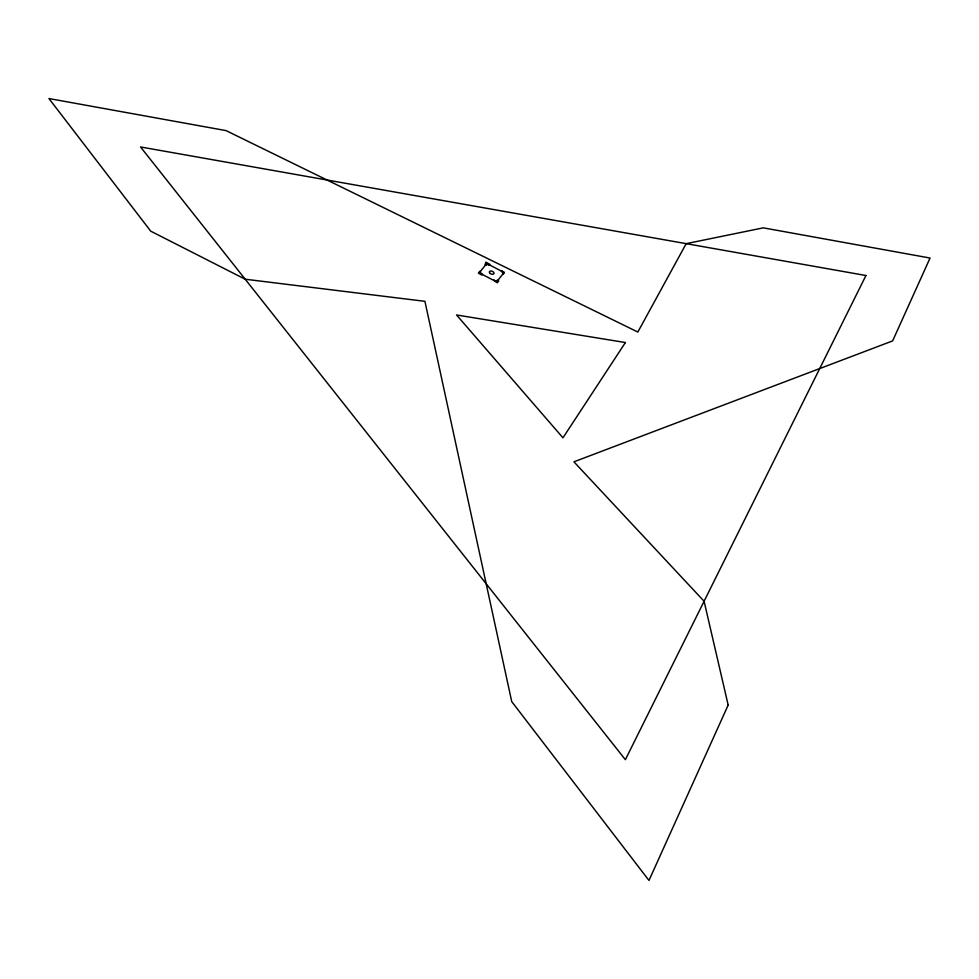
<?xml version="1.0" encoding="UTF-8"?>
<svg xmlns="http://www.w3.org/2000/svg" width="979" height="979" viewBox="0 0 979 979"><rect width="100%" height="100%" fill="white"/><g stroke="black" fill="none" stroke-linecap="round" stroke-linejoin="round"><path stroke-width="1.47" d="M494.016 280.214L497.271 282.809L498.776 281.01L497.21 280.251L496.194 281.279L494.016 280.214M480.493 271.905L480.151 272.798L481.901 273.655L482.011 275.075L478.401 273.178L479.734 271.293L480.493 271.905M486.037 262.311L485.033 264.599L486.355 265.26L487.089 264.134L489.145 265.26L489.781 264.293L486.037 262.311M728.168 705.076L648.979 880.451L511.736 701.613L424.923 301.324L245.191 279.223L150.729 231.166L48.95 98.549L226.027 130.599L637.843 332.04L686.181 243.661L763.29 227.85L930.05 258.04L892.64 340.9L573.927 461.819L704.097 601.253L728.168 705.076M865.95 275.515L625.373 759.68L140.535 146.96L865.95 275.515M501.774 270.926L501.407 271.538L503.243 272.688L502.606 273.569L503.365 273.912L504.307 272.456L501.774 270.926M625.397 342.54L562.962 437.809L456.544 314.969L625.397 342.54M504.063 272.505L496.61 281.915L479.233 272.798L486.796 263.461L504.063 272.505M490.002 273.312A2.472 1.456 21.5 0 0 493.954 273.606A2.472 1.456 21.5 0 0 491.079 271.024A2.472 1.456 21.5 0 0 490.002 273.312"/></g></svg>
